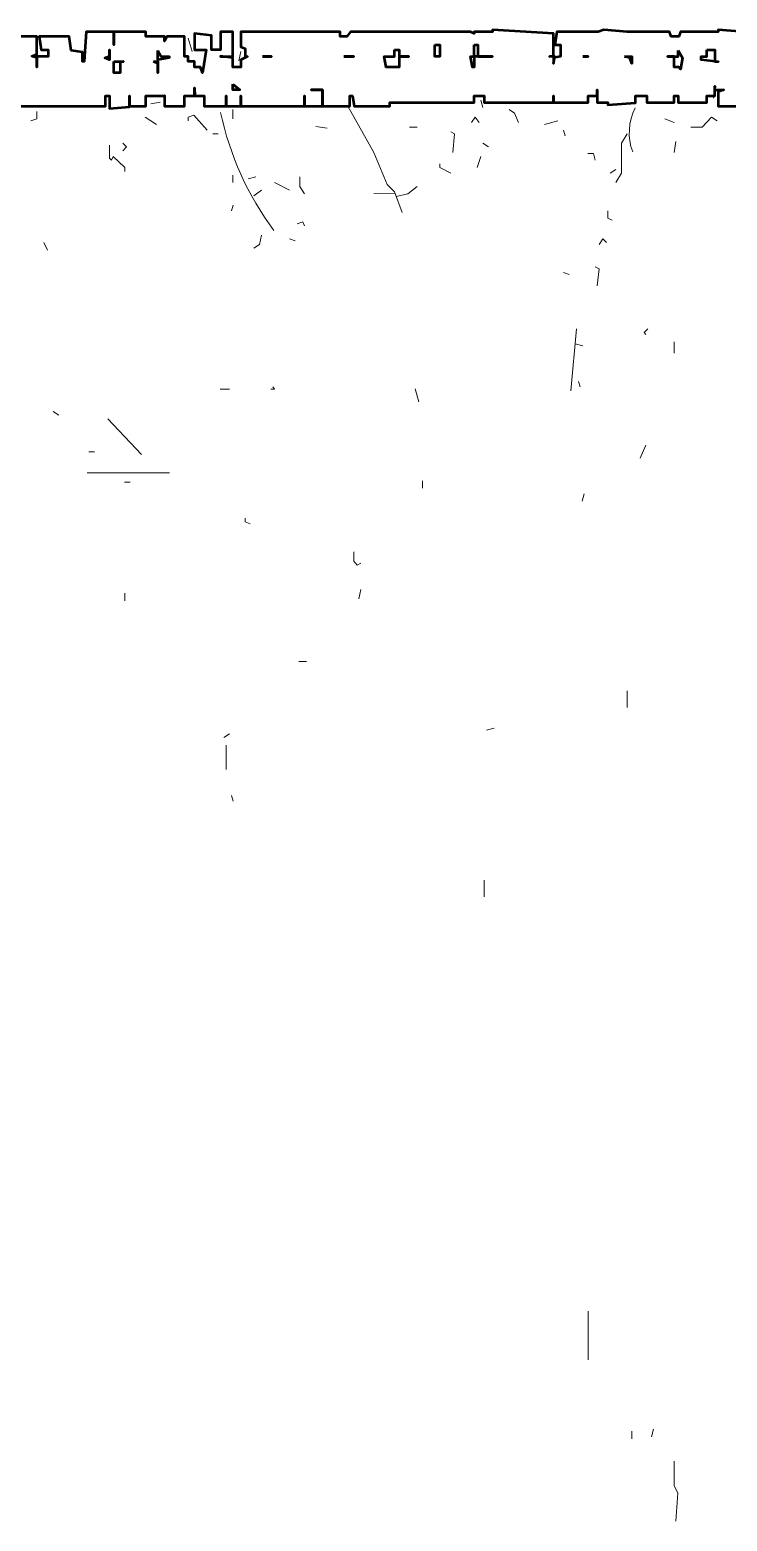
# Model space of a CAD drawing. Header units: metres. Extents: x 0.1 to 48.1, y 1.3 to 34.5.
# Drawn here: x 3.11 to 5.58, y 28.95 to 34.24 of the extents above; entities that cross this region are included whole.
import ezdxf

# ---------------------------------------------------------------- set-up
doc = ezdxf.new("R2010")
doc.units = ezdxf.units.M
for name, color, linetype, lineweight in [('P2D_GRAMMES', 7, 'Continuous', 18), ('P2D_MIKRA', 8, 'Continuous', 13), ('P2D_TOIXOI', 7, 'Continuous', 50), ('P2D_TOXA', 7, 'Continuous', 18)]:
    doc.layers.add(name, color=color, linetype=linetype, lineweight=lineweight)

msp = doc.modelspace()

# ---------------------------------------------------------------- linework, layer by layer
at = {"layer": 'P2D_GRAMMES'}
for p, q in [((3.906414, 33.714843), (3.879817, 33.708194)), ((3.926361, 33.668298), (3.899764, 33.648351)), ((4.325314, 33.656351), (4.400157, 33.656969)), ((5.043429, 33.176257), (5.023482, 32.956832)), ((3.381126, 32.857094), (3.500812, 32.730759)), ((3.307984, 32.665396), (3.60055, 32.665396))]:
    msp.add_line(p, q, dxfattribs=at)
for points in [[(4.232225, 33.966027), (4.325314, 33.801283), (4.371859, 33.688246), (4.398455, 33.661649), (4.425052, 33.588508)], [(5.54212, 33.914319), (5.522173, 33.927618), (5.488927, 33.891168), (5.449031, 33.891168)], [(5.222958, 33.867775), (5.20301, 33.834529), (5.20301, 33.728141), (5.183063, 33.694895)], [(4.478246, 33.681597), (4.445, 33.655), (4.40428, 33.645633)], [(5.038633, 33.123499), (5.065401, 33.116414), (5.065401, 33.116414)], [(5.390129, 29.160131), (5.390129, 29.073691), (5.402487, 29.047094), (5.395838, 28.947356)]]:
    msp.add_lwpolyline(points, dxfattribs=at)
at = {"layer": 'P2D_MIKRA'}
for p, q in [((3.667042, 34.206885), (3.68034, 34.16034)), ((3.85322, 34.16034), (3.846571, 34.127094)), ((5.535471, 34.014058), (5.528822, 33.99411)), ((3.567304, 33.980812), (3.534058, 33.974162)), ((4.704319, 33.987461), (4.710969, 33.960864)), ((3.51411, 33.927618), (3.554005, 33.901021)), ((3.824704, 33.954215), (3.824704, 33.920969)), ((4.976937, 33.914319), (4.930393, 33.901021)), ((5.355942, 33.920969), (5.389188, 33.90767)), ((3.753482, 33.867647), (3.773429, 33.867647)), ((4.119188, 33.894372), (4.159084, 33.887723)), ((4.451649, 33.891168), (4.478246, 33.891168)), ((4.996885, 33.881073), (5.003534, 33.861126)), ((4.710969, 33.834529), (4.730916, 33.82123)), ((5.395838, 33.841178), (5.389188, 33.801283)), ((4.704319, 33.787984), (4.691021, 33.748089)), ((3.824704, 33.721492), (3.824704, 33.694895)), ((3.972906, 33.694895), (4.026099, 33.668298)), ((5.183063, 33.74144), (5.163115, 33.728141)), ((3.826623, 33.615105), (3.819974, 33.595157)), ((4.026099, 33.495419), (4.046047, 33.48877)), ((3.155052, 33.48212), (3.168351, 33.455524)), ((4.996885, 33.375733), (5.016832, 33.369084)), ((5.390129, 33.129712), (5.390129, 33.089817)), ((3.780079, 32.962308), (3.813325, 32.962308)), ((4.471597, 32.963482), (4.484895, 32.916937)), ((5.050079, 32.990079), (5.056728, 32.970131)), ((3.188298, 32.883691), (3.208246, 32.870393)), ((5.28945, 32.764005), (5.269503, 32.717461)), ((3.314634, 32.739831), (3.334581, 32.739831)), ((4.497529, 32.63767), (4.497529, 32.611073)), ((3.440969, 32.632683), (3.460916, 32.632683)), ((5.070026, 32.591126), (5.063377, 32.564529)), ((3.442259, 32.238717), (3.442259, 32.21212)), ((4.27877, 32.252016), (4.27212, 32.21877)), ((4.059346, 31.996178), (4.085942, 31.996178)), ((5.223533, 31.892958), (5.223533, 31.833115)), ((3.813325, 31.740026), (3.793377, 31.726728)), ((4.750864, 31.759974), (4.724267, 31.753325)), ((3.801233, 31.700131), (3.801233, 31.613691)), ((3.819974, 31.520602), (3.826623, 31.500654)), ((4.715693, 31.221387), (4.715693, 31.161545)), ((5.084376, 29.692068), (5.084376, 29.519188)), ((5.239882, 29.266518), (5.239882, 29.239921)), ((5.316047, 29.273168), (5.309398, 29.246571))]:
    msp.add_line(p, q, dxfattribs=at)
for points in [[(3.129768, 33.947565), (3.129768, 33.920969), (3.108508, 33.914319)], [(3.666377, 33.914319), (3.666377, 33.927618), (3.68699, 33.934267), (3.733534, 33.881073)], [(4.671073, 33.90767), (4.684372, 33.927618), (4.69767, 33.90767)], [(4.804058, 33.954215), (4.824005, 33.940916), (4.837304, 33.90767)], [(4.597932, 33.874424), (4.61123, 33.867775), (4.604581, 33.801283)], [(3.387765, 33.82788), (3.387765, 33.781335), (3.394424, 33.774686), (3.401073, 33.787984), (3.442259, 33.748089), (3.442259, 33.734791)], [(3.434319, 33.834529), (3.447618, 33.82123), (3.434319, 33.807932)], [(4.558723, 33.761387), (4.558723, 33.748089), (4.597932, 33.728141)], [(5.083325, 33.798445), (5.103272, 33.798445), (5.109921, 33.774686)], [(4.06192, 33.714843), (4.06192, 33.681597), (4.079293, 33.655)], [(5.15441, 33.595157), (5.15441, 33.56856), (5.169764, 33.561911)], [(4.052696, 33.548613), (4.072644, 33.555262), (4.079293, 33.541963)], [(3.926361, 33.508717), (3.919712, 33.475471), (3.899764, 33.462173)], [(5.149817, 33.48212), (5.136518, 33.495419), (5.12322, 33.475471)], [(5.109921, 33.395681), (5.12322, 33.389031), (5.116571, 33.329188)], [(5.296099, 33.176257), (5.282801, 33.162958), (5.28945, 33.156309)], [(3.966257, 32.970131), (3.972906, 32.962308), (3.959607, 32.962308)], [(3.868932, 32.504686), (3.868932, 32.491387), (3.886466, 32.484738)], [(4.253346, 32.385), (4.253346, 32.351754), (4.265471, 32.338455), (4.27877, 32.345105)]]:
    msp.add_lwpolyline(points, dxfattribs=at)
at = {"layer": 'P2D_TOIXOI'}
for points in [[(5.634855, 34.230157), (5.545031, 34.236806), (5.545031, 34.229304), (5.485602, 34.229304), (5.485602, 34.229304), (5.412461, 34.229304), (5.405812, 34.213503), (5.379215, 34.213503), (5.372565, 34.229304), (5.223533, 34.229304), (5.223533, 34.230157), (5.139843, 34.236806), (5.119895, 34.229304), (4.973613, 34.229304), (4.966963, 34.183524), (4.986172, 34.183524), (4.986172, 34.142654), (4.986911, 34.142654), (4.96217, 34.137068), (4.96217, 34.11712), (4.966963, 34.142654), (4.947016, 34.142654), (4.96217, 34.143717), (4.96217, 34.223508), (4.745572, 34.236806), (4.745572, 34.229304), (4.680265, 34.229304), (4.680265, 34.223508), (4.667749, 34.229304), (4.242199, 34.229304), (4.228901, 34.213503), (4.204854, 34.213503), (4.204854, 34.229304), (4.117654, 34.229304), (4.117654, 34.229304), (3.962037, 34.229304), (3.962037, 34.229304), (3.853054, 34.229304), (3.853054, 34.176963), (3.868932, 34.170314), (3.868932, 34.142654), (3.876492, 34.142654), (3.853054, 34.130419), (3.853054, 34.104912), (3.824704, 34.104912), (3.824704, 34.137068), (3.78157, 34.143717), (3.78157, 34.142654), (3.824704, 34.142654), (3.824704, 34.229304), (3.78157, 34.229304), (3.78157, 34.165763), (3.748811, 34.165763), (3.748811, 34.216859), (3.688851, 34.223508), (3.688851, 34.165763), (3.730209, 34.165763), (3.716911, 34.083874), (3.710262, 34.104912), (3.688851, 34.104912), (3.688851, 34.125013), (3.666377, 34.125013), (3.666377, 34.142654), (3.653441, 34.142654), (3.653441, 34.213503), (3.590576, 34.213503), (3.582167, 34.196911), (3.582167, 34.213503), (3.516226, 34.213503), (3.516226, 34.229304), (3.402635, 34.229304), (3.402635, 34.183524), (3.402635, 34.183524), (3.402635, 34.229304), (3.30466, 34.229304), (3.29801, 34.125013), (3.291361, 34.125013), (3.291361, 34.157016), (3.251466, 34.163665), (3.244817, 34.213503), (3.224869, 34.213503), (3.21822, 34.213503), (3.138429, 34.213503), (3.145079, 34.165763), (3.170346, 34.165763), (3.170346, 34.142654), (3.129768, 34.142654), (3.129768, 34.104912), (3.129768, 34.104912), (3.129768, 34.137068), (3.111832, 34.143717), (3.129768, 34.150366), (3.129768, 34.213503), (3.058639, 34.213503)], [(3.008354, 33.966027), (3.170346, 33.966027), (3.170346, 33.966027), (3.328464, 33.966027), (3.328464, 33.966027), (3.373177, 33.966027), (3.373177, 34.002458), (3.387765, 34.002458), (3.387765, 33.957539), (3.458519, 33.964188), (3.458519, 34.002458), (3.458519, 34.002458), (3.458519, 33.966027), (3.516226, 33.966027), (3.516226, 34.002458), (3.550681, 34.002458), (3.583927, 34.002458), (3.582167, 34.002458), (3.582167, 33.966027), (3.653441, 33.966027), (3.653441, 34.002458), (3.688851, 34.002458), (3.688851, 34.030681), (3.690314, 34.002458), (3.72356, 34.002458), (3.72356, 33.966027), (3.801233, 33.966027), (3.801233, 34.002458), (3.801233, 34.002458), (3.801233, 33.966027), (3.853054, 33.966027), (3.853054, 34.002458), (3.853054, 34.002458), (3.853054, 33.966027), (4.078852, 33.966027), (4.078852, 34.002458), (4.078852, 34.002458), (4.078852, 33.966027), (4.142932, 33.966027), (4.142932, 34.023907), (4.102505, 34.023907), (4.102505, 34.023907), (4.142932, 34.023907), (4.142932, 33.966027), (4.239824, 33.966027), (4.239824, 34.002458), (4.248848, 34.002458), (4.255497, 33.966027), (4.330285, 33.966027), (4.330285, 33.966027), (4.381695, 33.966027), (4.381695, 33.979186), (4.615006, 33.979186), (4.615006, 33.979186), (4.680265, 33.979186), (4.680265, 34.002458), (4.715693, 34.002458), (4.715693, 34.002458), (4.715693, 34.002458), (4.715693, 33.979186), (4.96217, 33.979186), (4.96217, 34.002458), (4.96217, 34.002458), (4.96217, 33.979186), (5.084376, 33.979186), (5.084376, 34.002458), (5.11692, 34.002458), (5.11692, 34.023907), (5.11692, 34.023907), (5.11692, 33.979186), (5.15441, 33.979186), (5.15441, 33.970838), (5.25288, 33.977487), (5.25288, 34.002458), (5.293185, 34.002458), (5.293185, 33.979186), (5.390129, 33.979186), (5.390129, 34.002458), (5.404211, 34.002458), (5.404211, 33.979186), (5.505389, 33.979186), (5.505389, 34.002458), (5.533928, 34.002458), (5.533928, 34.03733), (5.532147, 34.023907), (5.565393, 34.023907), (5.545031, 34.017382), (5.545031, 33.966027), (5.64819, 33.966027)]]:
    msp.add_lwpolyline(points, dxfattribs=at)
for points in [[(4.541375, 34.183524), (4.558723, 34.183524), (4.558723, 34.142654), (4.541375, 34.142654)], [(4.680265, 34.183524), (4.693237, 34.183524), (4.693237, 34.142654), (4.745572, 34.142654), (4.745572, 34.142654), (4.680265, 34.142654), (4.680265, 34.104912), (4.674398, 34.104912), (4.667749, 34.142654), (4.680265, 34.142654)], [(3.387765, 34.165763), (3.387765, 34.165763), (3.387765, 34.130419), (3.371152, 34.137068), (3.387765, 34.143717)], [(3.402635, 34.125013), (3.437644, 34.125013), (3.425454, 34.12377), (3.425454, 34.084343), (3.402635, 34.084343)], [(3.544031, 34.125013), (3.559363, 34.125013), (3.559363, 34.084343), (3.559363, 34.084343), (3.559363, 34.11712)], [(3.559363, 34.163665), (3.570628, 34.142654), (3.598887, 34.142654), (3.598887, 34.137068), (3.559363, 34.130419)], [(3.930099, 34.142654), (3.962037, 34.142654), (3.962037, 34.142654), (3.930099, 34.142654)], [(4.218538, 34.142654), (4.253346, 34.142654), (4.253346, 34.142654), (4.218538, 34.142654)], [(4.39816, 34.165763), (4.415079, 34.165763), (4.415079, 34.142654), (4.449388, 34.142654), (4.449388, 34.142654), (4.415079, 34.142654), (4.415079, 34.104912), (4.368534, 34.104912), (4.361885, 34.142654), (4.39816, 34.142654)], [(5.065401, 34.142654), (5.084376, 34.142654), (5.084376, 34.142654), (5.065401, 34.142654)], [(5.212984, 34.142654), (5.239882, 34.142654), (5.239882, 34.11712), (5.232932, 34.137068)], [(5.404211, 34.163665), (5.41911, 34.137068), (5.412461, 34.097173), (5.405812, 34.104912), (5.390129, 34.104912), (5.390129, 34.142654), (5.365916, 34.142654), (5.372565, 34.142654), (5.404211, 34.142654)], [(5.505389, 34.165763), (5.533928, 34.165763), (5.533928, 34.125013), (5.545031, 34.125013), (5.545031, 34.12377), (5.485602, 34.130419), (5.485602, 34.142654), (5.505389, 34.142654)], [(3.824704, 34.043979), (3.849895, 34.023907), (3.824704, 34.023907)]]:
    msp.add_lwpolyline(points, close=True, dxfattribs=at)
at = {"layer": 'P2D_TOXA'}
for centre, radius, start, end in [((5.426168, 33.871556), 0.195776, 153.175678, 200.306167), ((4.844624, 34.171051), 1.087197, 192.05247, 216.461103)]:
    msp.add_arc(centre, radius, start, end, dxfattribs=at)

doc.saveas('drawing.dxf')
